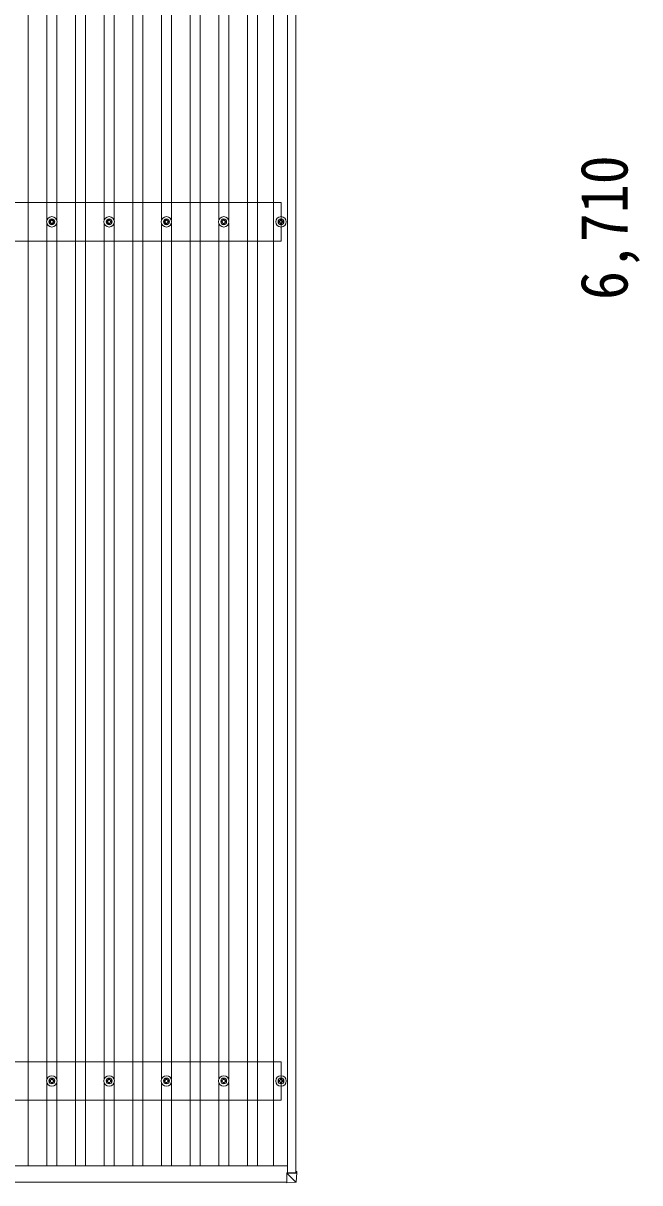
# Model space of a CAD drawing. Units: millimetres at full size, sheet at 1:50; details may follow other scales. Extents: x -14053 to 14053, y -9700 to 9700.
# Drawn here: x -4853 to -2700, y 1602 to 5651 of the extents above; entities that cross this region are included whole.
import ezdxf
from ezdxf.enums import TextEntityAlignment as Align

# ---------------------------------------------------------------- set-up
doc = ezdxf.new("R2010")
doc.units = ezdxf.units.MM
doc.header["$LTSCALE"] = 50
doc.layers.add('1-0', color=5, linetype='Continuous', lineweight=5)
doc.layers.add('1-6', color=6, linetype='Continuous', lineweight=9)
doc.styles.add('ＭＳ ゴシック', font='')
doc.styles.get('ＭＳ ゴシック').set_extended_font_data('MS Gothic')

msp = doc.modelspace()

# ---------------------------------------------------------------- linework, layer by layer
at = {"layer": '1-0', "color": 2, "lineweight": 9}
for p, q in [((-3929.51, 1635.89), (-3929.51, 8275.94)), ((-3900.51, 1640.77), (-3900.51, 8275.99)), ((-3952.51, 5024.21), (-6952.51, 5024.21)), ((-3952.51, 4890.21), (-3952.51, 5024.21)), ((-3952.51, 4890.21), (-6952.51, 4890.21)), ((-3952.51, 2024.21), (-6952.51, 2024.21)), ((-3952.51, 1890.21), (-3952.51, 2024.21)), ((-3952.51, 1890.21), (-6952.51, 1890.21)), ((-6975.51, 1660.63), (-3929.51, 1660.63)), ((-6974.03, 1603.48), (-3931.81, 1603.48))]:
    msp.add_line(p, q, dxfattribs=at)
at = {"layer": '1-0', "color": 134, "lineweight": 9}
for p, q in [((-4835.01, 1660.63), (-4835.01, 8249.4)), ((-4670.01, 1660.63), (-4670.01, 8249.4)), ((-4635.01, 1660.63), (-4635.01, 8249.4)), ((-4470.01, 1660.63), (-4470.01, 8249.4)), ((-4435.01, 1660.63), (-4435.01, 8249.4)), ((-4270.01, 1660.63), (-4270.01, 8249.4)), ((-4235.01, 1660.63), (-4235.01, 8249.4)), ((-4070.01, 1660.63), (-4070.01, 8249.4)), ((-4035.01, 1660.63), (-4035.01, 8249.4)), ((-3979.01, 1660.63), (-3979.01, 8249.4)), ((-4770.01, 4962.39), (-4770.01, 7952.03)), ((-4735.01, 4962.39), (-4735.01, 7952.03)), ((-4570.01, 4962.39), (-4570.01, 7952.03)), ((-4535.01, 4962.39), (-4535.01, 7952.03)), ((-4370.01, 4962.39), (-4370.01, 7952.03)), ((-4335.01, 4962.39), (-4335.01, 7952.03)), ((-4170.01, 4962.39), (-4170.01, 7952.03)), ((-4135.01, 4962.39), (-4135.01, 7952.03)), ((-4770.01, 1962.39), (-4770.01, 4952.03)), ((-4735.01, 1962.39), (-4735.01, 4952.03)), ((-4570.01, 1962.39), (-4570.01, 4952.03)), ((-4535.01, 1962.39), (-4535.01, 4952.03)), ((-4370.01, 1962.39), (-4370.01, 4952.03)), ((-4335.01, 1962.39), (-4335.01, 4952.03)), ((-4170.01, 1962.39), (-4170.01, 4952.03)), ((-4135.01, 1962.39), (-4135.01, 4952.03)), ((-4770.01, 1660.63), (-4770.01, 1952.03)), ((-4735.01, 1660.63), (-4735.01, 1952.03)), ((-4570.01, 1660.63), (-4570.01, 1952.03)), ((-4535.01, 1660.63), (-4535.01, 1952.03)), ((-4370.01, 1660.63), (-4370.01, 1952.03)), ((-4335.01, 1660.63), (-4335.01, 1952.03)), ((-4170.01, 1660.63), (-4170.01, 1952.03)), ((-4135.01, 1660.63), (-4135.01, 1952.03))]:
    msp.add_line(p, q, dxfattribs=at)
at = {"layer": '1-0'}
for p, q in [((-4762.51, 4958.96), (-4758.09, 4958.96)), ((-4762.51, 4955.46), (-4758.09, 4955.46)), ((-4754.26, 4967.21), (-4754.26, 4962.79)), ((-4754.26, 4951.63), (-4754.26, 4947.21)), ((-4750.76, 4967.21), (-4750.76, 4962.79)), ((-4750.76, 4951.63), (-4750.76, 4947.21)), ((-4746.93, 4958.96), (-4742.51, 4958.96)), ((-4746.93, 4955.46), (-4742.51, 4955.46)), ((-4562.51, 4958.96), (-4558.09, 4958.96)), ((-4562.51, 4955.46), (-4558.09, 4955.46)), ((-4554.26, 4967.21), (-4554.26, 4962.79)), ((-4554.26, 4951.63), (-4554.26, 4947.21)), ((-4550.76, 4967.21), (-4550.76, 4962.79)), ((-4550.76, 4951.63), (-4550.76, 4947.21)), ((-4546.93, 4958.96), (-4542.51, 4958.96)), ((-4546.93, 4955.46), (-4542.51, 4955.46)), ((-4362.51, 4958.96), (-4358.09, 4958.96)), ((-4362.51, 4955.46), (-4358.09, 4955.46)), ((-4354.26, 4967.21), (-4354.26, 4962.79)), ((-4354.26, 4951.63), (-4354.26, 4947.21)), ((-4350.76, 4967.21), (-4350.76, 4962.79)), ((-4350.76, 4951.63), (-4350.76, 4947.21)), ((-4346.93, 4958.96), (-4342.51, 4958.96)), ((-4346.93, 4955.46), (-4342.51, 4955.46)), ((-4162.51, 4958.96), (-4158.09, 4958.96)), ((-4162.51, 4955.46), (-4158.09, 4955.46)), ((-4154.26, 4967.21), (-4154.26, 4962.79)), ((-4154.26, 4951.63), (-4154.26, 4947.21)), ((-4150.76, 4967.21), (-4150.76, 4962.79)), ((-4150.76, 4951.63), (-4150.76, 4947.21)), ((-4146.93, 4958.96), (-4142.51, 4958.96)), ((-4146.93, 4955.46), (-4142.51, 4955.46)), ((-3962.51, 4958.96), (-3958.09, 4958.96)), ((-3962.51, 4955.46), (-3958.09, 4955.46)), ((-3954.26, 4967.21), (-3954.26, 4962.79)), ((-3954.26, 4951.63), (-3954.26, 4947.21)), ((-3950.76, 4967.21), (-3950.76, 4962.79)), ((-3950.76, 4951.63), (-3950.76, 4947.21)), ((-3946.93, 4958.96), (-3942.51, 4958.96)), ((-3946.93, 4955.46), (-3942.51, 4955.46)), ((-4762.51, 1958.96), (-4758.09, 1958.96)), ((-4762.51, 1955.46), (-4758.09, 1955.46)), ((-4754.26, 1967.21), (-4754.26, 1962.79)), ((-4754.26, 1951.63), (-4754.26, 1947.21)), ((-4750.76, 1967.21), (-4750.76, 1962.79)), ((-4750.76, 1951.63), (-4750.76, 1947.21)), ((-4746.93, 1958.96), (-4742.51, 1958.96)), ((-4746.93, 1955.46), (-4742.51, 1955.46)), ((-4562.51, 1958.96), (-4558.09, 1958.96)), ((-4562.51, 1955.46), (-4558.09, 1955.46)), ((-4554.26, 1967.21), (-4554.26, 1962.79)), ((-4554.26, 1951.63), (-4554.26, 1947.21)), ((-4550.76, 1967.21), (-4550.76, 1962.79)), ((-4550.76, 1951.63), (-4550.76, 1947.21)), ((-4546.93, 1958.96), (-4542.51, 1958.96)), ((-4546.93, 1955.46), (-4542.51, 1955.46)), ((-4362.51, 1958.96), (-4358.09, 1958.96)), ((-4362.51, 1955.46), (-4358.09, 1955.46)), ((-4354.26, 1967.21), (-4354.26, 1962.79)), ((-4354.26, 1951.63), (-4354.26, 1947.21)), ((-4350.76, 1967.21), (-4350.76, 1962.79)), ((-4350.76, 1951.63), (-4350.76, 1947.21)), ((-4346.93, 1958.96), (-4342.51, 1958.96)), ((-4346.93, 1955.46), (-4342.51, 1955.46)), ((-4162.51, 1958.96), (-4158.09, 1958.96)), ((-4162.51, 1955.46), (-4158.09, 1955.46)), ((-4154.26, 1967.21), (-4154.26, 1962.79)), ((-4154.26, 1951.63), (-4154.26, 1947.21)), ((-4150.76, 1967.21), (-4150.76, 1962.79)), ((-4150.76, 1951.63), (-4150.76, 1947.21)), ((-4146.93, 1958.96), (-4142.51, 1958.96)), ((-4146.93, 1955.46), (-4142.51, 1955.46)), ((-3962.51, 1958.96), (-3958.09, 1958.96)), ((-3962.51, 1955.46), (-3958.09, 1955.46)), ((-3954.26, 1967.21), (-3954.26, 1962.79)), ((-3954.26, 1951.63), (-3954.26, 1947.21)), ((-3950.76, 1967.21), (-3950.76, 1962.79)), ((-3950.76, 1951.63), (-3950.76, 1947.21)), ((-3946.93, 1958.96), (-3942.51, 1958.96)), ((-3946.93, 1955.46), (-3942.51, 1955.46))]:
    msp.add_line(p, q, dxfattribs=at)
at = {"layer": '1-0', "color": 6, "lineweight": 9}
for p, q in [((-3931.81, 1635.8), (-3931.81, 1635.89)), ((-3899.41, 1635.86), (-3931.81, 1635.8)), ((-3931.81, 1635.8), (-3901.37, 1605.43)), ((-3931.81, 1603.48), (-3931.81, 1635.8)), ((-3931.78, 1635.89), (-3900.48, 1635.94)), ((-3898.45, 1640.77), (-3900.81, 1640.77)), ((-3900.81, 1640.77), (-3900.81, 1635.94)), ((-3900.81, 1640.69), (-3900.48, 1640.69)), ((-3900.81, 1637.23), (-3900.13, 1637.23)), ((-3900.22, 1637.23), (-3900.01, 1640.67)), ((-3900.13, 1637.23), (-3900.13, 1637.18)), ((-3900.01, 1635.96), (-3900.01, 1640.67)), ((-3899.38, 1605.38), (-3897.51, 1635.93)), ((-3897.51, 1640.74), (-3897.51, 1635.93)), ((-3901.25, 1603.51), (-3931.81, 1601.64)), ((-3931.81, 1603.48), (-3931.81, 1601.64))]:
    msp.add_line(p, q, dxfattribs=at)
msp.add_lwpolyline([(-3900.21, 1635.94), (-3900.13, 1637.18), (-3900.81, 1637.18)], dxfattribs=at)
at = {"layer": '1-0'}
for centre, radius in [((-4752.51, 4957.21), 18.25), ((-4752.51, 4957.21), 10.15), ((-4752.51, 4957.21), 5.85), ((-4752.51, 4957.21), 5.25), ((-4552.51, 4957.21), 18.25), ((-4552.51, 4957.21), 10.15), ((-4552.51, 4957.21), 5.85), ((-4552.51, 4957.21), 5.25), ((-4352.51, 4957.21), 18.25), ((-4352.51, 4957.21), 10.15), ((-4352.51, 4957.21), 5.85), ((-4352.51, 4957.21), 5.25), ((-4152.51, 4957.21), 18.25), ((-4152.51, 4957.21), 10.15), ((-4152.51, 4957.21), 5.85), ((-4152.51, 4957.21), 5.25), ((-3952.51, 4957.21), 18.25), ((-3952.51, 4957.21), 10.15), ((-3952.51, 4957.21), 5.85), ((-3952.51, 4957.21), 5.25), ((-4752.51, 1957.21), 18.25), ((-4752.51, 1957.21), 10.15), ((-4752.51, 1957.21), 5.85), ((-4752.51, 1957.21), 5.25), ((-4552.51, 1957.21), 18.25), ((-4552.51, 1957.21), 10.15), ((-4552.51, 1957.21), 5.85), ((-4552.51, 1957.21), 5.25), ((-4352.51, 1957.21), 18.25), ((-4352.51, 1957.21), 10.15), ((-4352.51, 1957.21), 5.85), ((-4352.51, 1957.21), 5.25), ((-4152.51, 1957.21), 18.25), ((-4152.51, 1957.21), 10.15), ((-4152.51, 1957.21), 5.85), ((-4152.51, 1957.21), 5.25), ((-3952.51, 1957.21), 18.25), ((-3952.51, 1957.21), 10.15), ((-3952.51, 1957.21), 5.85), ((-3952.51, 1957.21), 5.25)]:
    msp.add_circle(centre, radius, dxfattribs=at)
at = {"layer": '1-0', "color": 6, "lineweight": 9}
msp.add_arc((-3901.37, 1605.5), 2, 273.49196, 356.49194, dxfattribs=at)
for centre, major_axis, ratio, start_param, end_param in [((-3931.81, 1635.9), (0.707, 0.001), 0.023584, 4.7123684, 4.7493839), ((-3900.51, 1640.67), (0.501, 0), 0.033322, 6.2831814, 7.7879995), ((-3900.51, 1635.96), (0.501, 0), 0.033268, 4.7646509, 6.2831851), ((-3899.51, 1635.93), (2, 0), 0.033268, 4.7646509, 6.2831851), ((-3898.51, 1640.74), (1, 0), 0.033322, 6.2831814, 7.7879995), ((-3899.17, 1641.43), (2.1, 36.05), 0.055302, 3.0925362, 3.1416033), ((-3901.37, 1605.5), (2, -0.12), 0.057795, 4.76669, 6.2852242)]:
    msp.add_ellipse(centre, major_axis=major_axis, ratio=ratio, start_param=start_param, end_param=end_param, dxfattribs=at)

# ---------------------------------------------------------------- texts
at = {"layer": '1-6', "color": 7, "style": 'ＭＳ ゴシック', "width": 0.9}
msp.add_text('6,710', height=165, rotation=90, dxfattribs=at).set_placement((-2693.15, 4684.32), align=Align.BOTTOM_LEFT)

doc.saveas('drawing.dxf')
